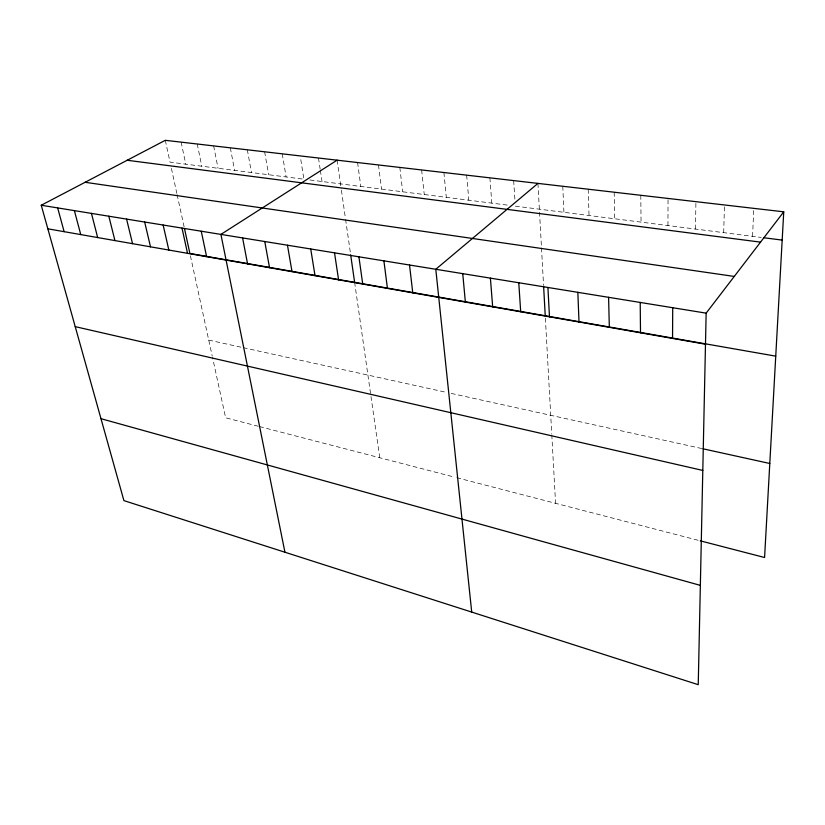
<?xml version="1.0" encoding="UTF-8"?>
<svg xmlns="http://www.w3.org/2000/svg" width="825" height="825" viewBox="0 0 825 825"><rect width="100%" height="100%" fill="white"/><g stroke="black" fill="none" stroke-linecap="round" stroke-linejoin="round"><path stroke-width="0.62" stroke-dasharray="4.12 3.09" d="M667.951 225.555L668.033 198.433M695.496 229.061L695.918 201.661M723.7 232.65L724.484 204.961M752.586 236.321L753.751 208.354M309.952 179.984L507.911 205.178M515.336 206.126L761.217 237.425M208.735 340.086L242.065 347.418M243.231 347.676L445.283 392.112M451.254 393.422L701.745 448.522M258.266 426.257L225.638 417.79L212.489 357.318M259.504 426.577L454.338 477.077M456.772 477.706L699.105 540.53M165.289 140.312L170.043 162.174L303.909 179.211L300.589 158.359M171.414 168.465L176.839 193.411M177.107 194.648L184.233 227.411M190.41 255.833L212.221 356.101M181.129 142.137L185.769 164.175M197.237 144.004L201.764 166.217M213.644 145.901L218.047 168.29M230.33 147.83L234.609 170.393M247.325 149.789L251.47 172.538M264.629 151.79L268.641 174.725M282.253 153.832L286.12 176.952M318.481 158.018L320.162 169.156M320.347 170.393L322.039 181.521M337.105 160.174L341.23 188.977M341.416 190.255L345.397 218.058M345.582 219.316L350.512 253.667M354.616 282.325L379.768 457.751M357.586 162.546L360.803 186.46M378.489 164.959L381.521 189.09M399.836 167.423L402.662 191.782M421.637 169.95L424.256 194.535M443.902 172.518L446.304 197.34M466.651 175.148L468.817 200.207M489.895 177.839L491.824 203.136M513.655 180.593L514.913 199.743M537.941 183.398L541.437 246.685M541.499 247.964L543.572 285.44M545.377 318.182L551.729 433.548M551.801 434.827L555.576 503.322M562.784 186.264L563.929 212.314M588.194 189.203L589.05 215.511M614.192 192.215L614.749 218.78M640.798 195.288L641.046 222.131"/><path stroke-width="1.24" d="M672.55 338.425L672.715 307.725M783.75 211.819L706.148 313.149L698.239 684.688L123.915 500.62L41.25 205.25L165.289 140.312L783.75 211.819L764.579 557.504L700.312 540.839M537.941 183.398L435.796 269.27L471.714 612.088M337.105 160.174L220.914 234.403L284.934 552.224M763.682 237.734L782.183 240.096M127.174 160.267L760.526 242.138M85.099 182.284L734.271 276.437M41.25 205.25L706.148 313.149M775.748 356.153L189.894 253.45L184.491 228.608M47.84 228.814L705.488 344.211M702.952 448.79L769.787 463.485M75.219 326.638L702.797 470.436M100.98 418.688L700.353 585.379M57.657 207.91L64.133 231.67M74.384 210.623L80.747 234.589M91.441 213.386L97.67 237.559M108.828 216.212L114.933 240.58M126.576 219.089L132.547 243.674M144.674 222.028L150.501 246.83M163.154 225.029L168.826 250.037M182.005 228.092L187.523 253.316M201.259 231.217L206.611 256.668M242.591 237.92L247.562 263.856M264.763 241.519L269.538 267.713M287.471 245.2L292.019 271.652M310.716 248.975L315.026 275.694M334.517 252.842L338.59 279.83M350.677 254.884L354.616 282.325M358.906 256.792L362.722 284.058M383.903 260.855L387.441 288.399M409.52 265.011L412.768 292.844M462.743 273.642L465.362 302.074M490.39 278.128L492.68 306.869M518.77 282.738L520.699 311.788M543.634 286.667L545.243 315.748M547.913 287.471L549.471 316.831M577.84 292.328L579.006 322.008M608.592 297.32L609.335 327.339M640.21 302.445L640.509 332.805"/></g></svg>
